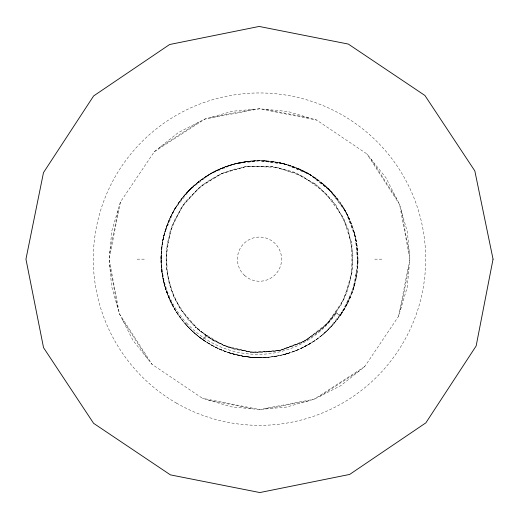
<?xml version="1.0" encoding="UTF-8"?>
<svg xmlns="http://www.w3.org/2000/svg" width="519" height="519" viewBox="0 0 519 519"><rect width="100%" height="100%" fill="white"/><g stroke="black" fill="none" stroke-linecap="round" stroke-linejoin="round"><path stroke-width="0.39" stroke-dasharray="2.6 1.95" d="M206.108 176.447C177.342 194.703 159.605 228.697 161.117 262.744C161.844 283.705 169.544 304.264 182.623 320.651C188.475 327.937 195.404 334.346 203.007 339.783C203.824 340.853 203.889 339.004 204.395 338.648A17.088 0.772 -55 0 0 203.649 338.129L202.468 339.4C216.929 349.689 234.199 355.93 251.89 357.306L259.5 357.604L269.108 357.13M356.053 278.353C361.873 249.873 354.146 219.057 335.585 196.688M356.884 273.597C352.978 300.754 337.078 325.861 314.203 341.002M163.394 237.825C156.939 266.26 164.043 297.342 182.221 320.139M109.73 252.928L118.514 208.398M120.408 202.034L109.139 259.156L111.585 286.164L119.422 313.807L133.013 340.464L152.073 364.364L202.378 398.248L231.247 406.838L259.5 409.517L286.507 407.071L314.151 399.234L340.808 385.643L364.708 366.583L398.592 316.279L407.181 287.409L409.861 259.156L407.415 232.149L399.578 204.505L385.987 177.848L366.927 153.948L316.622 120.064L287.753 111.475L259.5 108.795L232.493 111.241L204.849 119.078L178.192 132.669L154.292 151.73L120.408 202.034L111.819 230.903L109.139 259.156L119.422 313.807L152.073 364.364M398.592 316.279L409.861 259.156L399.578 204.505L366.927 153.948M400.486 309.914L409.27 265.384M162.895 240.226C165.146 228.821 169.408 217.824 175.454 207.898M163.764 236.216L165.548 229.748M353.699 287.76L354.99 283.102L352.18 292.346M165.684 229.314C156.057 258.949 161.727 292.95 180.469 317.855M165.58 229.638C170.706 213.328 180.158 198.42 192.718 186.827L188.669 190.784M350.435 296.868L346.322 305.561L341.34 313.872M342.527 312.055L340.341 315.338L346.335 305.542C368.587 265.631 357.721 211.402 321.942 183.045L314.203 177.303M346.335 305.542L348.483 301.267M172.211 213.633L174.948 208.722M175.396 207.989C190.051 183.648 215.729 166.372 243.794 161.967C256.937 159.865 270.503 160.429 283.413 163.66C288.499 164.951 293.488 166.618 298.315 168.688C300.877 169.797 303.401 171.004 305.866 172.314C303.349 170.998 300.073 169.421 297.153 168.195L301.617 170.174M341.346 313.859L332.445 325.264L321.955 335.255M178.426 203.305C186.801 190.882 198.336 180.969 211.188 173.378C224.253 166.028 239 161.733 253.96 160.864M336.202 312.756L328.923 321.741L320.742 329.766L301.721 342.689L280.098 350.461L257.865 352.745L234.679 349.404L213.491 340.665L195.066 327.041L213.666 340.736M185.225 194.547L197.298 182.85M324.758 332.867L333.153 324.472L338.245 318.238L340.535 315.052L338.991 314.261A17.088 0.772 35 0 0 336.331 313.165M322.727 334.612C301.163 352.855 271.521 360.99 243.658 356.319M196.941 183.142C207.146 174.799 219.005 168.461 231.656 164.731M197.836 182.416C230.812 155.492 281.363 153.494 315.967 178.517M288.064 353.368L283.393 354.659C295.895 351.512 307.767 345.914 318.128 338.239M159.56 147.532L198.972 122.075M154.292 151.73L204.849 119.078L259.5 108.795L316.622 120.064M364.708 366.583L314.151 399.234L259.5 409.517L202.378 398.248M320.028 396.237L359.44 370.78M310.064 343.623L301.565 348.158L314.151 341.035M206.037 176.492C228.62 161.753 257.32 157.017 283.458 163.667L273.941 161.772L264.333 160.832M210.896 173.547L215.91 170.887M321.955 183.058L329.137 189.565L318.147 180.087L308.721 173.897L298.315 168.688L284.983 164.062L259.5 160.708L248.264 161.351L234.017 164.062L210.279 173.897L189.889 189.545L174.241 209.936L164.406 233.673A98.448 98.448 0 0 0 203.552 340.159M297.16 350.117L292.671 351.843M288.051 353.368C254.758 363.78 216.384 354.594 191.401 330.246L185.439 324.012M237.533 163.193L248.452 161.331M210.948 117.346L253.544 109.334M265.456 408.978L308.052 400.966M273.961 356.534L278.651 355.723M234.017 164.062L259.5 160.708L286.014 164.348L310.57 174.994L331.349 191.861L346.822 213.698L355.839 238.896L357.734 265.592L352.369 291.814L340.14 315.623L336.338 313.171A95.327 95.321 -75.8 0 1 259.5 354.354A96.651 96.638 -64.2 0 1 187.43 323.921M137.133 259.156L144.269 259.156M374.731 259.156L381.867 259.156M251.118 357.247L259.5 357.604L251.118 357.247L242.853 356.183C218.979 352.135 196.837 338.926 181.961 319.814M264.314 160.825L269.134 161.182M243.612 356.313L228.23 352.505A95.1 95.074 18.7 0 1 203.61 340.062M265.728 109.386L310.258 118.17M208.742 400.143L253.272 408.927M278.742 162.609L284.983 164.062L308.721 173.897L329.111 189.545L338.596 200.542M279.313 162.726L288.966 165.224M288.09 164.951L297.173 168.201M306.937 172.892L305.925 172.34L310.154 174.741L306.937 172.892C317.862 179.016 327.625 187.1 335.624 196.74L322.753 183.72M315.039 183.81L293.04 171.77L270.73 166.229L246.7 166.437L223.514 172.749L202.702 184.758L185.478 201.476L173.878 221.347L167.254 243.288L166.164 266.182L170.667 288.648L180.495 309.35L195.215 327.152M310.135 174.728L305.905 172.334L315.111 177.92M205.894 335.858L217.059 342.43L229.048 347.529L254.479 352.622L280.416 350.39L304.744 341.093L325.673 325.316L341.275 304.698L350.656 280.409L352.978 254.401L348.074 228.905L336.189 205.537L318.608 186.581L296.33 173.106L271.197 166.288L245.163 166.664L220.238 174.189L198.239 188.384L181.196 207.879L170.096 231.435L166.054 257.229L166.69 270.25L169.142 283.056L173.813 296.492L180.476 309.065L199.088 330.48L223.274 345.317L250.794 352.219L279.118 350.546L305.633 340.445L327.898 322.857L343.863 299.405L352.051 272.235L351.713 243.865L342.877 216.903L325.413 192.88L302.888 176.369L276.925 167.326L248.569 166.327L234.607 169.064L221.217 173.884L210.357 179.652L200.34 186.795L183.479 204.544L171.886 226.226L166.333 250.177L167.39 275.816L174.455 298.25L187.567 319.042L205.647 335.709L227.439 347.094L250.482 352.323L276.011 351.292C291.801 346.835 307.657 341.502 320.087 330.331C332.783 320.074 340.555 305.717 347.412 291.224L352.712 267.668L351.856 243.943L344.94 220.932L332.387 200.438L314.877 183.726M314.216 177.316L318.16 180.099M199.783 337.421L203.007 339.783M329.111 189.545L344.759 209.936L348.502 217.091M371.124 159.216L396.581 198.628M122.419 319.685L147.876 359.096M341.366 204.48L344.759 209.936L354.594 233.673L357.948 259.156L357.825 264.028L357.948 259.156L354.594 284.633L344.759 308.377L329.111 328.767A98.448 98.448 0 0 1 228.23 352.505M343.941 208.547L346.316 212.738M168.364 296.381L173.638 307.313C166.91 295.337 162.966 282.012 161.487 268.381L165.191 287.383L163.187 279.54M348.489 217.052L352.206 226.031M354.996 235.23L353.718 230.618L356.877 244.702L357.825 254.297M401.31 210.597L409.322 253.201M109.678 265.112L117.69 307.709M161.409 255.601L161.513 260.746M161.078 257.061L161.117 262.744M187.404 323.947A96.229 96.203 -70.5 0 1 161.448 255.601A96.281 96.262 -55.5 0 1 175.305 208.119M176.402 403.081A166.19 166.19 0 0 0 425.69 259.156A166.19 166.19 0 0 0 176.402 115.231A166.19 166.19 0 0 0 176.402 403.081M244.475 275.349A22.09 22.09 0 0 0 281.038 264.074A22.09 22.09 0 0 0 252.987 238.046A22.09 22.09 0 0 0 244.475 275.349"/><path stroke-width="0.78" d="M493.05 259.156L476.15 345.959L425.859 422.855L349.663 474.431L259.837 492.55L170.42 474.879L93.608 423.322L43.538 347.652L25.95 259.156L43.486 172.606L93.634 95.937L169.603 44.517L259.163 26.45L348.32 44.07L424.905 95.47L474.827 170.92L493.05 259.156"/></g></svg>
